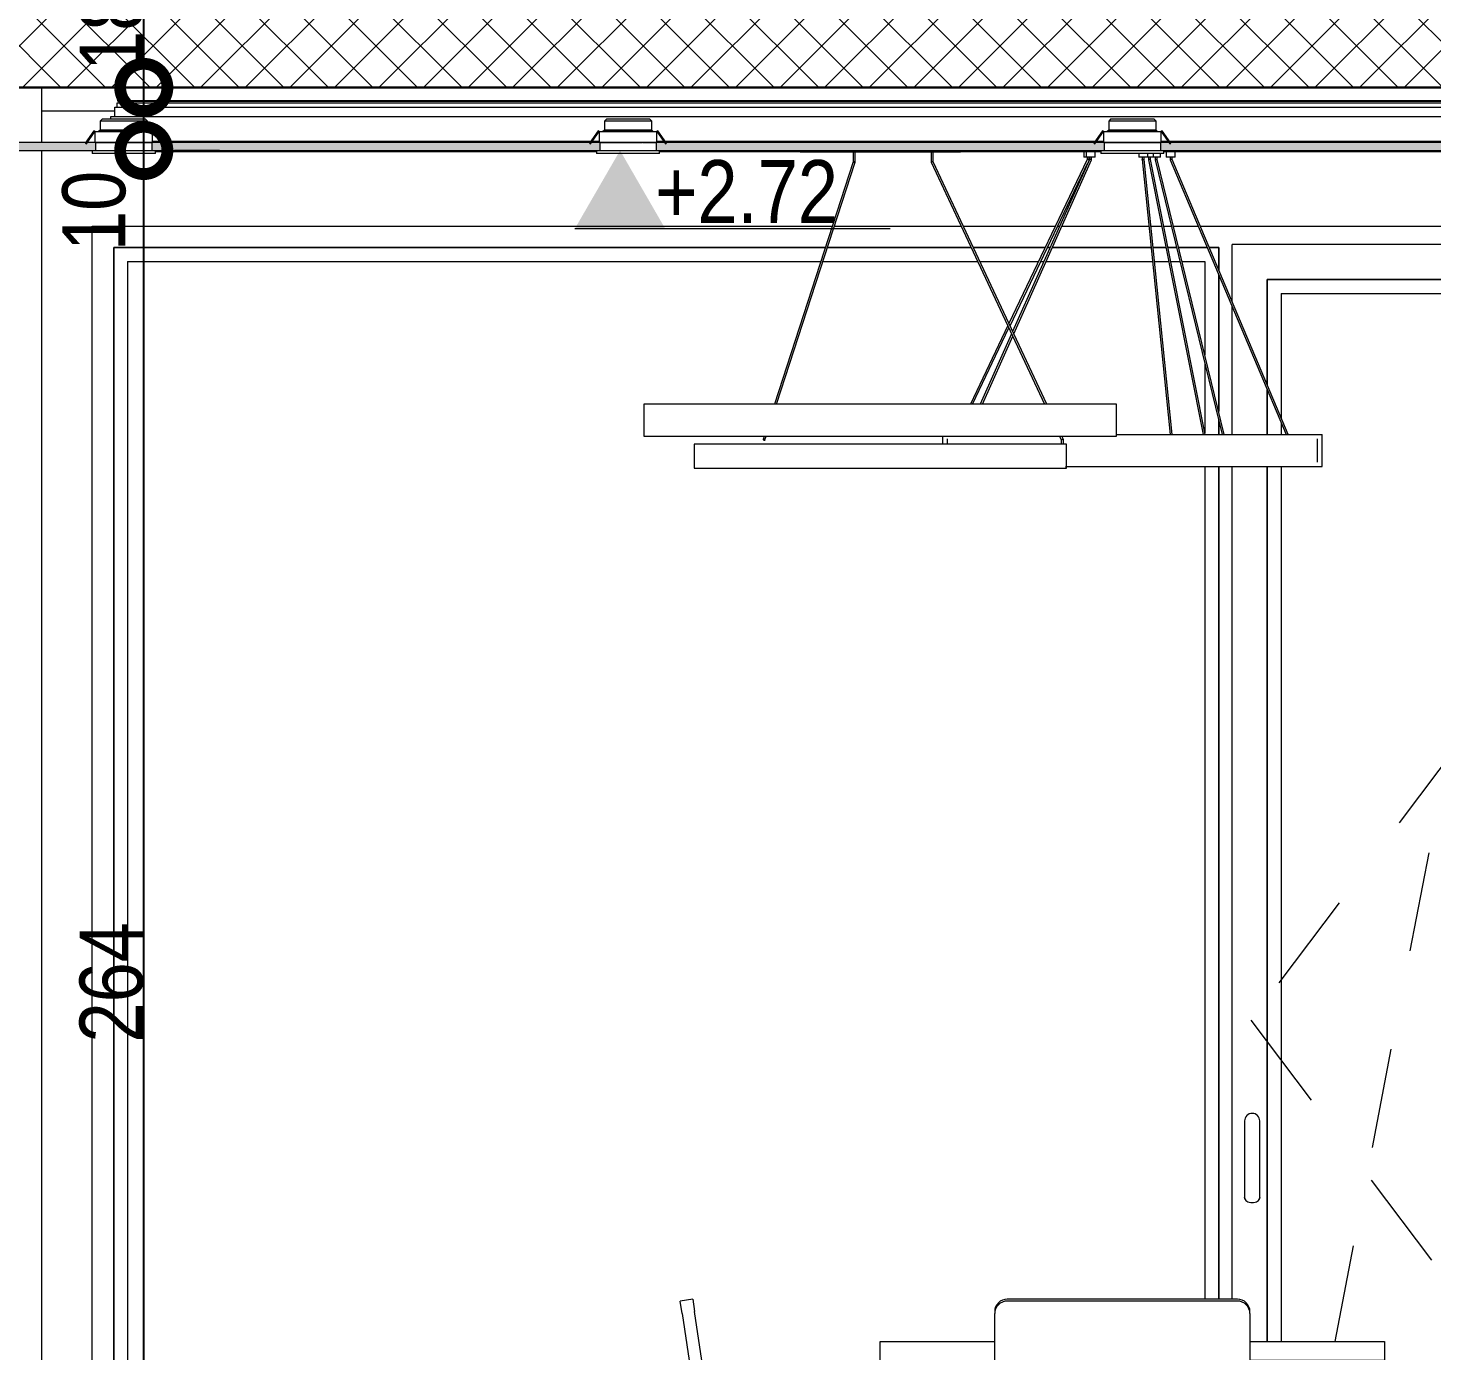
# Model space of a CAD drawing. Header units: centimetres. Extents: x 0 to 25250, y 0 to 2250.
# Drawn here: x 10080.4 to 10303.1, y 1477.5 to 1687.4 of the extents above; entities that cross this region are included whole.
import ezdxf

# ---------------------------------------------------------------- set-up
doc = ezdxf.new("R2010")
doc.units = ezdxf.units.CM
doc.linetypes.add('17-View-1$0$Dash', pattern=[31.75, 15.875, -15.875])
for name, color, linetype, lineweight in [('A-ANNO-DIMS', 7, 'Continuous', 9), ('A-ANNO-NOTE', 7, 'Continuous', 9), ('A-CLNG', 7, 'Continuous', 15), ('A-CLNG-PATT', 7, 'Continuous', 15), ('A-FLOR-FNSH', 7, 'Continuous', 9), ('A-FLOR-PATT', 7, 'Continuous', 9), ('A-GENM', 7, 'Continuous', 9), ('A-GLAZ', 7, 'Continuous', 5), ('A-GLAZ-HDLN', 7, '17-View-1$0$Dash', 5), ('A-WALL', 7, 'Continuous', 9), ('E-LITE-EQPM', 7, 'Continuous', 9), ('G-ANNO-DIMS', 7, 'Continuous', 9), ('I-FURN', 7, 'Continuous', 9)]:
    doc.layers.add(name, color=color, linetype=linetype, lineweight=lineweight)
doc.styles.add('20-View-1$0$Arial Narrow', font='ARIALN.TTF', dxfattribs={"height": 10})
doc.dimstyles.new('20-View-1$0$TEC_DIM', dxfattribs={"dimscale": 30.48, "dimtxt": 10.23431, "dimasz": 0.492126, "dimexe": 0.393701, "dimexo": 0.246063, "dimgap": 0, "dimtad": 1, "dimdec": 0, "dimzin": 0, "dimdsep": 46, "dimtxsty": '20-View-1$0$Arial Narrow', "dimblk1": '20-View-1$0$_DotSmall', "dimblk2": '20-View-1$0$_DotSmall', "dimsah": 1, "dimcen": 0.09, "dimazin": 0, "dimtfac": 1, "dimtdec": 4, "dimtix": 1, "dimtmove": 0, "dimatfit": 3, "dimfxl": 1, "dimtvp": 1, "dimtolj": 1, "dimtzin": 0, "dimarcsym": 2})
doc.dimstyles.new('20-View-1$0$TEC_DIM_2', dxfattribs={"dimscale": 30.48, "dimtxt": 10.23431, "dimasz": 0.492126, "dimexe": 0.393701, "dimexo": 0.246063, "dimgap": 0, "dimtad": 1, "dimdec": 0, "dimzin": 0, "dimdsep": 46, "dimtxsty": '20-View-1$0$Arial Narrow', "dimblk1": '20-View-1$0$_DotSmall', "dimblk2": '20-View-1$0$_DotSmall', "dimsah": 1, "dimcen": 0.09, "dimazin": 0, "dimtfac": 1, "dimtdec": 4, "dimtix": 1, "dimtmove": 2, "dimatfit": 3, "dimfxl": 1, "dimtvp": 1, "dimtolj": 1, "dimtzin": 0, "dimarcsym": 2})

# ---------------------------------------------------------------- blocks, each defined once
blk = doc.blocks.new('DOUBLE - OK_F - 280x252-2419188-1-1')
at = {"layer": 'A-GLAZ'}
for p, q in [((-1260.74, 256.6), (-1260.74, 11.4)), ((-1147.83, 256.6), (-1260.74, 256.6)), ((-1260.74, 256.6), (-1147.83, 256.6)), ((-1260.74, 11.4), (-1260.74, 256.6)), ((-1124.72, 256.6), (-1147.52, 256.6)), ((-1147.52, 256.6), (-1124.72, 256.6)), ((-1112.96, 256.6), (-1124.39, 256.6)), ((-1124.39, 256.6), (-1112.96, 256.6)), ((-1112.18, 256.6), (-1112.64, 256.6)), ((-1112.64, 256.6), (-1112.18, 256.6)), ((-1096.17, 256.6), (-1111.87, 256.6)), ((-1111.87, 256.6), (-1096.17, 256.6)), ((-1093.79, 256.6), (-1095.89, 256.6)), ((-1095.89, 256.6), (-1093.79, 256.6)), ((-1092.09, 256.6), (-1093.49, 256.6)), ((-1093.49, 256.6), (-1092.09, 256.6)), ((-1087.29, 256.6), (-1091.8, 256.6)), ((-1091.8, 256.6), (-1087.29, 256.6)), ((-1085.44, 256.6), (-1086.98, 256.6)), ((-1086.98, 256.6), (-1085.44, 256.6)), ((-1085.44, 253.03), (-1085.44, 256.6)), ((-1085.44, 256.6), (-1085.44, 253.03)), ((-1083.34, 248.06), (-1083.34, 257.1)), ((-987.04, 257.1), (-1083.34, 257.1)), ((-1258.54, 254.4), (-1148.54, 254.4)), ((-1258.54, 254.4), (-1258.54, 13.6)), ((-1148.24, 254.4), (-1123.67, 254.4)), ((-1123.38, 254.4), (-1114.01, 254.4)), ((-1113.69, 254.4), (-1113.16, 254.4)), ((-1112.85, 254.4), (-1095.92, 254.4)), ((-1095.67, 254.4), (-1093.35, 254.4)), ((-1093.05, 254.4), (-1091.55, 254.4)), ((-1091.29, 254.4), (-1087.64, 254.4)), ((-1087.64, 254.4), (-1087.64, 239.59)), ((-1085.44, 230.57), (-1085.44, 252.24)), ((-1085.44, 252.24), (-1085.44, 230.57)), ((-1077.74, 251.5), (-1077.74, 234.79)), ((-992.64, 251.5), (-1077.74, 251.5)), ((-1077.74, 251.5), (-992.64, 251.5)), ((-1077.74, 234.79), (-1077.74, 251.5)), ((-1083.34, 226.93), (-1083.34, 247.27)), ((-1075.54, 249.3), (-994.84, 249.3)), ((-1075.54, 249.3), (-1075.54, 229.59)), ((-1087.64, 238.27), (-1087.64, 227.17)), ((-1077.74, 234), (-1077.74, 226.93)), ((-1077.74, 226.93), (-1077.74, 234)), ((-1085.44, 226.93), (-1085.44, 229.23)), ((-1085.44, 229.23), (-1085.44, 226.93)), ((-1075.54, 228.78), (-1075.54, 226.93)), ((-1087.64, 221.85), (-1087.64, 89.72)), ((-1085.44, 89.72), (-1085.44, 221.85)), ((-1085.44, 221.85), (-1085.44, 89.72)), ((-1083.34, 89.72), (-1083.34, 221.85)), ((-1077.74, 221.85), (-1077.74, 83)), ((-1077.74, 83), (-1077.74, 221.85)), ((-1075.54, 221.85), (-1075.54, 83)), ((-1081.34, 118), (-1081.34, 105.83)), ((-1078.94, 105.83), (-1078.94, 118))]:
    blk.add_line(p, q, dxfattribs=at)
at = {"layer": 'A-GLAZ', "flags": 128}
for points in [[(-1081.34, 105.83), (-1081.32, 105.68), (-1081.25, 105.53), (-1081.14, 105.39), (-1080.99, 105.27), (-1080.81, 105.18), (-1080.6, 105.1), (-1080.38, 105.06), (-1080.14, 105.04), (-1079.91, 105.06), (-1079.68, 105.1), (-1079.48, 105.18), (-1079.3, 105.27), (-1079.15, 105.39), (-1079.04, 105.53), (-1078.97, 105.68), (-1078.94, 105.83)], [(-1081.25, 105.53), (-1081.32, 105.68), (-1081.34, 105.83)], [(-1078.94, 105.83), (-1078.97, 105.68), (-1079.04, 105.53)]]:
    blk.add_lwpolyline(points, dxfattribs=at)
at = {"layer": 'A-GLAZ'}
blk.add_arc((-1080.14, 118), 1.2, 0, 180, dxfattribs=at)
at = {"layer": 'A-GLAZ-HDLN'}
for p, q in [((-990.04, 254.1), (-1080.34, 134)), ((-1034.14, 254.1), (-1067.05, 83)), ((-1080.34, 134), (-1034.99, 73.68))]:
    blk.add_line(p, q, dxfattribs=at)
blk = doc.blocks.new('Stuhl-04 - Typ1-2238233-1-1')
at = {"layer": 'I-FURN', "color": 253, "true_color": 0xaaaaaa}
for p, q in [((-1168.89, 89.72), (-1170.87, 89.42)), ((-1170.57, 87.44), (-1170.87, 89.42)), ((-1168.89, 89.72), (-1168.59, 87.74)), ((-1170.57, 87.44), (-1169.46, 80)), ((-1167.44, 80), (-1168.59, 87.74)), ((-1120.15, 8.06), (-1120.44, 13)), ((-1120.15, 8.06), (-1121.01, 8.01))]:
    blk.add_line(p, q, dxfattribs=at)
blk = doc.blocks.new('Stuhl-04 - Typ1-V1-1-1')
at = {"layer": 'I-FURN', "color": 253, "true_color": 0xaaaaaa}
for p, q in [((-1032.89, 87.74), (-1032.6, 89.72)), ((-1030.62, 89.42), (-1032.6, 89.72)), ((-1030.62, 89.42), (-1030.92, 87.44)), ((-1032.89, 87.74), (-1035.54, 70)), ((-1033.52, 70), (-1030.92, 87.44)), ((-1072.93, 49.18), (-1062.14, 48.55)), ((-1062.14, 50.56), (-1072.82, 51.18)), ((-1050.14, 49.86), (-1059.14, 50.38)), ((-1059.14, 48.38), (-1050.14, 47.86)), ((-1078.49, 22.57), (-1077.16, 45.42)), ((-1080.48, 22.78), (-1081.34, 8.06)), ((-1033.42, 13), (-1032.17, 8)), ((-1030.11, 8), (-1031.36, 13)), ((-1080.48, 8.01), (-1081.34, 8.06))]:
    blk.add_line(p, q, dxfattribs=at)
at = {"layer": 'I-FURN', "color": 253, "true_color": 0xaaaaaa, "flags": 128}
for points in [[(-1072.82, 51.18), (-1073.06, 51.19), (-1073.3, 51.19), (-1073.54, 51.18), (-1073.78, 51.16), (-1074.02, 51.13), (-1074.25, 51.09), (-1074.49, 51.04), (-1074.72, 50.98), (-1074.95, 50.92), (-1075.18, 50.84), (-1075.4, 50.76), (-1075.62, 50.66), (-1075.84, 50.56), (-1076.05, 50.45), (-1076.26, 50.33), (-1076.46, 50.2), (-1076.66, 50.07), (-1076.85, 49.92), (-1077.04, 49.77), (-1077.22, 49.61), (-1077.39, 49.45), (-1077.56, 49.27), (-1077.72, 49.1), (-1077.87, 48.91), (-1078.02, 48.72), (-1078.16, 48.52), (-1078.29, 48.32), (-1078.41, 48.11), (-1078.5, 47.94)], [(-1072.82, 51.18), (-1073.06, 51.19), (-1073.3, 51.19), (-1073.54, 51.18), (-1073.78, 51.16), (-1074.02, 51.13), (-1074.25, 51.09), (-1074.49, 51.04), (-1074.72, 50.98), (-1074.95, 50.92), (-1075.18, 50.84), (-1075.4, 50.76), (-1075.62, 50.66), (-1075.84, 50.56), (-1076.05, 50.45), (-1076.26, 50.33), (-1076.46, 50.2), (-1076.66, 50.07), (-1076.85, 49.92), (-1077.04, 49.77), (-1077.22, 49.61), (-1077.39, 49.45), (-1077.56, 49.27), (-1077.72, 49.1), (-1077.87, 48.91), (-1078.02, 48.72), (-1078.16, 48.52), (-1078.29, 48.32), (-1078.41, 48.11), (-1078.49, 47.95)], [(-1077.16, 45.42), (-1077.15, 45.58), (-1077.13, 45.74), (-1077.1, 45.9), (-1077.07, 46.05), (-1077.03, 46.21), (-1076.99, 46.36), (-1076.94, 46.52), (-1076.88, 46.67), (-1076.82, 46.81), (-1076.75, 46.96), (-1076.68, 47.1), (-1076.6, 47.24), (-1076.52, 47.38), (-1076.43, 47.51), (-1076.33, 47.64), (-1076.23, 47.76), (-1076.13, 47.88), (-1076.02, 48), (-1075.9, 48.11), (-1075.78, 48.22), (-1075.66, 48.32), (-1075.53, 48.42), (-1075.4, 48.51), (-1075.27, 48.59), (-1075.13, 48.68), (-1074.99, 48.75), (-1074.84, 48.82), (-1074.7, 48.88), (-1074.55, 48.94), (-1074.4, 49), (-1074.24, 49.04), (-1074.09, 49.08), (-1073.93, 49.12), (-1073.78, 49.14), (-1073.62, 49.16), (-1073.46, 49.18), (-1073.3, 49.19), (-1073.14, 49.19), (-1072.98, 49.18), (-1072.93, 49.18)]]:
    blk.add_lwpolyline(points, dxfattribs=at)
at = {"layer": 'I-FURN', "color": 253, "true_color": 0xaaaaaa}
for start, end in [(111.6411, 151.6984), (86.6697, 106.6984)]:
    blk.add_arc((-1073.17, 45.19), 6, start, end, dxfattribs=at)
blk = doc.blocks.new('Stuhl-04 - Typ1-V2-1-1')
at = {"layer": 'I-FURN', "color": 253, "true_color": 0xaaaaaa}
for p, q in [((-1082.49, 89.72), (-1118.99, 89.72)), ((-1082.49, 89.42), (-1118.99, 89.42)), ((-1120.99, 87.74), (-1120.99, 87.44)), ((-1120.99, 79.99), (-1120.99, 87.44)), ((-1080.49, 87.44), (-1080.49, 87.74)), ((-1080.49, 87.44), (-1080.49, 53.41)), ((-1080.49, 53.41), (-1080.49, 47.46)), ((-1080.49, 50.18), (-1080.49, 48.44)), ((-1078.49, 48.44), (-1078.49, 50.18)), ((-1086.47, 47.45), (-1080.49, 47.45)), ((-1080.49, 47.47), (-1080.49, 45.42)), ((-1080.49, 45.42), (-1086.47, 45.42)), ((-1080.49, 46.55), (-1080.49, 8)), ((-1080.49, 45.48), (-1080.49, 22.71)), ((-1078.49, 8), (-1078.49, 46.55)), ((-1078.49, 8), (-1078.49, 22.65)), ((-1123, 13), (-1123, 8)), ((-1123, 13), (-1123, 8)), ((-1121, 8), (-1121, 13))]:
    blk.add_line(p, q, dxfattribs=at)
at = {"layer": 'I-FURN', "color": 253, "true_color": 0xaaaaaa, "flags": 128}
for points in [[(-1080.49, 50.19), (-1080.48, 50.23), (-1080.48, 50.27), (-1080.48, 50.31), (-1080.47, 50.35), (-1080.47, 50.39), (-1080.46, 50.43), (-1080.45, 50.47), (-1080.43, 50.5), (-1080.42, 50.54), (-1080.41, 50.58), (-1080.39, 50.62), (-1080.37, 50.65), (-1080.35, 50.69), (-1080.33, 50.72), (-1080.31, 50.75), (-1080.29, 50.79), (-1080.26, 50.82), (-1080.24, 50.85), (-1080.21, 50.88), (-1080.18, 50.91), (-1080.15, 50.93), (-1080.12, 50.96), (-1080.09, 50.98), (-1080.06, 51.01), (-1080.03, 51.03), (-1079.99, 51.05), (-1079.96, 51.07), (-1079.92, 51.09), (-1079.88, 51.11), (-1079.85, 51.12), (-1079.81, 51.14), (-1079.77, 51.15), (-1079.73, 51.16), (-1079.69, 51.17), (-1079.66, 51.17), (-1079.62, 51.18), (-1079.58, 51.19), (-1079.54, 51.19), (-1079.5, 51.19), (-1079.49, 51.19)], [(-1080.49, 49.95), (-1080.49, 50), (-1080.49, 50.05), (-1080.49, 50.1), (-1080.49, 50.13), (-1080.49, 50.16), (-1080.49, 50.18), (-1080.49, 50.19), (-1080.49, 50.19)], [(-1080.49, 50.19), (-1080.49, 50.19), (-1080.49, 50.18)], [(-1079.49, 51.19), (-1079.45, 51.19), (-1079.41, 51.19), (-1079.37, 51.18), (-1079.33, 51.18), (-1079.29, 51.17), (-1079.25, 51.16), (-1079.21, 51.15), (-1079.17, 51.14), (-1079.13, 51.13), (-1079.1, 51.11), (-1079.06, 51.09), (-1079.02, 51.08), (-1078.99, 51.06), (-1078.95, 51.04), (-1078.92, 51.01), (-1078.89, 50.99), (-1078.86, 50.97), (-1078.83, 50.94), (-1078.8, 50.91), (-1078.77, 50.89), (-1078.74, 50.86), (-1078.71, 50.83), (-1078.69, 50.8), (-1078.67, 50.76), (-1078.64, 50.73), (-1078.62, 50.7), (-1078.6, 50.66), (-1078.59, 50.63), (-1078.57, 50.59), (-1078.55, 50.55), (-1078.54, 50.51), (-1078.53, 50.48), (-1078.52, 50.44), (-1078.51, 50.4), (-1078.5, 50.36), (-1078.49, 50.32), (-1078.49, 50.28), (-1078.49, 50.24), (-1078.49, 50.2), (-1078.49, 50.19)], [(-1078.49, 50.18), (-1078.49, 50.19), (-1078.49, 50.19)], [(-1078.49, 50.19), (-1078.49, 50.19), (-1078.49, 50.17), (-1078.49, 50.15), (-1078.49, 50.13), (-1078.49, 50.09), (-1078.49, 50.05), (-1078.49, 49.99), (-1078.49, 49.94)], [(-1080.49, 48.44), (-1080.49, 48.44), (-1080.49, 48.42), (-1080.49, 48.41), (-1080.49, 48.39), (-1080.49, 48.37), (-1080.49, 48.34), (-1080.49, 48.31), (-1080.49, 48.27), (-1080.49, 48.23), (-1080.49, 48.19), (-1080.49, 48.14), (-1080.49, 48.1), (-1080.49, 48.04), (-1080.49, 47.99), (-1080.49, 47.93), (-1080.49, 47.86), (-1080.49, 47.8), (-1080.49, 47.73), (-1080.49, 47.66), (-1080.49, 47.58), (-1080.49, 47.51), (-1080.49, 47.43), (-1080.49, 47.35), (-1080.49, 47.26), (-1080.49, 47.18), (-1080.49, 47.09), (-1080.49, 47), (-1080.49, 46.91), (-1080.49, 46.81), (-1080.49, 46.72), (-1080.49, 46.62), (-1080.49, 46.55)], [(-1080.49, 47.12), (-1080.49, 47.22), (-1080.49, 47.4), (-1080.49, 47.58), (-1080.49, 47.75), (-1080.49, 47.92), (-1080.49, 48.09), (-1080.49, 48.25), (-1080.49, 48.4)], [(-1078.49, 46.55), (-1078.49, 46.65), (-1078.49, 46.75), (-1078.49, 46.84), (-1078.49, 46.93), (-1078.49, 47.02), (-1078.49, 47.11), (-1078.49, 47.2), (-1078.49, 47.29), (-1078.49, 47.37), (-1078.49, 47.45), (-1078.49, 47.53), (-1078.49, 47.61), (-1078.49, 47.68), (-1078.49, 47.75), (-1078.49, 47.82), (-1078.49, 47.88), (-1078.49, 47.94), (-1078.49, 48), (-1078.49, 48.06), (-1078.49, 48.11), (-1078.49, 48.16), (-1078.49, 48.2), (-1078.49, 48.25), (-1078.49, 48.28), (-1078.49, 48.32), (-1078.49, 48.35), (-1078.49, 48.37), (-1078.49, 48.4), (-1078.49, 48.41), (-1078.49, 48.43), (-1078.49, 48.44), (-1078.49, 48.44)], [(-1078.49, 48.44), (-1078.49, 48.38), (-1078.49, 48.22), (-1078.49, 48.06), (-1078.49, 47.91)], [(-1080.49, 45.48), (-1080.49, 45.68), (-1080.49, 45.88), (-1080.49, 46.08), (-1080.49, 46.27), (-1080.49, 46.47), (-1080.49, 46.55)]]:
    blk.add_lwpolyline(points, dxfattribs=at)
at = {"layer": 'I-FURN', "color": 253, "true_color": 0xaaaaaa}
for centre, major_axis, start_param, end_param in [((-1118.99, 87.74), (2, 0), 1.570796, 3.141593), ((-1118.99, 87.44), (2, 0), 1.570796, 3.141593), ((-1082.49, 87.74), (-2, 0), 3.141593, 4.712389), ((-1082.49, 87.44), (2, 0), 0, 1.570796)]:
    blk.add_ellipse(centre, major_axis=major_axis, ratio=0.989016, start_param=start_param, end_param=end_param, dxfattribs=at)
blk = doc.blocks.new('Tisch-19 - 1800 x 800 x 751-2238235-1-1')
at = {"layer": 'I-FURN', "color": 253, "true_color": 0xaaaaaa}
for p, q in [((-1139.14, 83), (-1120.99, 83)), ((-1139.14, 80), (-1139.14, 83)), ((-1080.49, 83), (-1059.14, 83)), ((-1059.14, 83), (-1059.14, 80)), ((-1059.14, 80), (-1080.49, 80)), ((-1080.49, 80), (-1062.14, 80)), ((-1062.14, 77), (-1062.14, 80)), ((-1062.14, 80), (-1059.14, 80)), ((-1062.14, 8), (-1062.14, 80)), ((-1059.14, 8), (-1059.14, 80)), ((-1062.14, 77), (-1080.49, 77))]:
    blk.add_line(p, q, dxfattribs=at)
blk = doc.blocks.new('Spot Elevations - ELEVATION_PROJECT-V44-1-1')
at = {"layer": 'A-ANNO-NOTE'}
blk.add_hatch(color=256, dxfattribs=at).paths.add_polyline_path([(-1642.01, 259.44), (-1627.7, 259.44), (-1634.85, 271.83)])
blk.add_line((-1642.01, 259.44), (-1592.01, 259.44), dxfattribs=at)
blk = doc.blocks.new('20-View-1$0$_DotSmall')
at = {"color": 0, "linetype": 'ByBlock', "const_width": 0.5}
blk.add_lwpolyline([(-0.0625, 0, 1), (0.0625, 0, 1)], format="xyb", close=True, dxfattribs=at)
blk = doc.blocks.new('*D3011')
at = {"layer": 'A-ANNO-DIMS', "color": 0, "lineweight": -2, "transparency": 16777216}
for p, q in [((10098.78, 1403.96), (10098.78, 1667.96)), ((10103.63, 1667.96), (10110.78, 1667.96)), ((10103.63, 1403.96), (10110.78, 1403.96))]:
    blk.add_line(p, q, dxfattribs=at)
at = {"layer": 'A-ANNO-DIMS', "color": 0, "lineweight": -2, "transparency": 16777216, "xscale": 15, "yscale": 15, "zscale": 15}
for p, rotation in [((10098.78, 1667.96), 90), ((10098.78, 1403.96), 270)]:
    blk.add_blockref('20-View-1$0$_DotSmall', p, dxfattribs=dict(at, rotation=rotation))
at = {"layer": 'A-ANNO-DIMS', "color": 0, "transparency": 16777216, "insert": (10093.67, 1535.96), "char_height": 10, "width": 22.8079, "attachment_point": 5, "rotation": 90, "style": '20-View-1$0$Arial Narrow'}
blk.add_mtext('\\A1;264', dxfattribs=at)
blk = doc.blocks.new('*D3012')
at = {"layer": 'A-ANNO-DIMS', "color": 0, "lineweight": -2, "transparency": 16777216}
for p, q in [((10098.78, 1667.96), (10098.78, 1677.96)), ((10103.63, 1677.96), (10110.78, 1677.96)), ((10103.63, 1667.96), (10110.78, 1667.96))]:
    blk.add_line(p, q, dxfattribs=at)
at = {"layer": 'A-ANNO-DIMS', "color": 0, "lineweight": -2, "transparency": 16777216, "xscale": 15, "yscale": 15, "zscale": 15}
for p, rotation in [((10098.78, 1677.96), 90), ((10098.78, 1667.96), 270)]:
    blk.add_blockref('20-View-1$0$_DotSmall', p, dxfattribs=dict(at, rotation=rotation))
at = {"layer": 'A-ANNO-DIMS', "color": 0, "transparency": 16777216, "insert": (10085.85, 1652), "char_height": 10, "width": 15.2053, "attachment_point": 1, "rotation": 90, "line_spacing_factor": 0.974696, "style": '20-View-1$0$Arial Narrow'}
blk.add_mtext('\\A1;10', dxfattribs=at)
blk = doc.blocks.new('*D3013')
at = {"layer": 'A-ANNO-DIMS', "color": 0, "lineweight": -2, "transparency": 16777216}
for p, q in [((10098.78, 1677.96), (10098.78, 1695.96)), ((10103.63, 1695.96), (10110.78, 1695.96)), ((10103.63, 1677.96), (10110.78, 1677.96))]:
    blk.add_line(p, q, dxfattribs=at)
at = {"layer": 'A-ANNO-DIMS', "color": 0, "lineweight": -2, "transparency": 16777216, "xscale": 15, "yscale": 15, "zscale": 15}
for p, rotation in [((10098.78, 1695.96), 90), ((10098.78, 1677.96), 270)]:
    blk.add_blockref('20-View-1$0$_DotSmall', p, dxfattribs=dict(at, rotation=rotation))
at = {"layer": 'A-ANNO-DIMS', "color": 0, "transparency": 16777216, "insert": (10093.67, 1686.96), "char_height": 10, "width": 15.2053, "attachment_point": 5, "rotation": 90, "style": '20-View-1$0$Arial Narrow'}
blk.add_mtext('\\A1;18', dxfattribs=at)
blk = doc.blocks.new('ClearAccent-RS060B-3D - 1xLED5-36-_830-1748872-1-1')
at = {"layer": 'E-LITE-EQPM', "lineweight": 5}
blk.add_line((-1263.72, 273.32), (-1263.64, 273.25), dxfattribs=at)
blk = doc.blocks.new('ClearAccent-RS060B-3D - 1xLED5-36-_830-V7-1-1')
at = {"layer": 'E-LITE-EQPM', "lineweight": 5}
for p, q in [((-862.54, 277), (-862.89, 276.64)), ((-862.89, 276.64), (-862.89, 275.24)), ((-855.39, 276.64), (-862.89, 276.64)), ((-862.54, 277), (-855.75, 277)), ((-855.39, 276.64), (-855.75, 277)), ((-855.39, 275.24), (-855.39, 276.64)), ((-863.88, 275.11), (-865.26, 273.15)), ((-865.09, 273.03), (-863.72, 275)), ((-863.72, 275), (-863.88, 275.11)), ((-863.72, 275), (-863.72, 273.32)), ((-863.72, 275), (-854.57, 275)), ((-862.89, 275.24), (-863.14, 275)), ((-862.89, 275.24), (-855.39, 275.24)), ((-855.39, 275.24), (-862.89, 275.24)), ((-862.44, 275.24), (-862.44, 275)), ((-855.85, 275), (-855.85, 275.24)), ((-855.15, 275), (-855.39, 275.24)), ((-854.41, 275.11), (-854.57, 275)), ((-854.57, 275), (-853.2, 273.03)), ((-854.57, 273.32), (-854.57, 275)), ((-853.03, 273.15), (-854.41, 275.11)), ((-865.26, 273.15), (-865.09, 273.03)), ((-864.14, 272), (-864.14, 271.5)), ((-864.14, 272), (-854.14, 272)), ((-863.72, 273.32), (-863.64, 273.25)), ((-863.72, 273.32), (-854.57, 273.32)), ((-863.64, 273.25), (-863.64, 272)), ((-863.64, 273.25), (-854.64, 273.25)), ((-854.64, 273.25), (-854.57, 273.32)), ((-854.64, 272), (-854.64, 273.25)), ((-854.14, 271.5), (-854.14, 272)), ((-853.2, 273.03), (-853.03, 273.15)), ((-854.14, 271.5), (-864.14, 271.5))]:
    blk.add_line(p, q, dxfattribs=at)
blk = doc.blocks.new('ClearAccent-RS060B-3D - 1xLED5-36-_830-V8-1-1')
at = {"layer": 'E-LITE-EQPM', "lineweight": 5}
for p, q in [((-1182.54, 277), (-1182.89, 276.64)), ((-1182.89, 276.64), (-1182.89, 275.24)), ((-1175.39, 276.64), (-1182.89, 276.64)), ((-1182.54, 277), (-1175.75, 277)), ((-1175.39, 276.64), (-1175.75, 277)), ((-1175.39, 275.24), (-1175.39, 276.64)), ((-1183.88, 275.11), (-1185.26, 273.15)), ((-1185.09, 273.03), (-1183.72, 275)), ((-1183.72, 275), (-1183.88, 275.11)), ((-1183.72, 275), (-1183.72, 273.32)), ((-1183.72, 275), (-1174.57, 275)), ((-1182.89, 275.24), (-1183.14, 275)), ((-1182.89, 275.24), (-1175.39, 275.24)), ((-1175.39, 275.24), (-1182.89, 275.24)), ((-1182.44, 275.24), (-1182.44, 275)), ((-1175.85, 275), (-1175.85, 275.24)), ((-1175.15, 275), (-1175.39, 275.24)), ((-1174.41, 275.11), (-1174.57, 275)), ((-1174.57, 275), (-1173.2, 273.03)), ((-1174.57, 273.32), (-1174.57, 275)), ((-1173.03, 273.15), (-1174.41, 275.11)), ((-1185.26, 273.15), (-1185.09, 273.03)), ((-1184.14, 272), (-1184.14, 271.5)), ((-1184.14, 272), (-1174.14, 272)), ((-1183.72, 273.32), (-1183.64, 273.25)), ((-1183.72, 273.32), (-1174.57, 273.32)), ((-1183.64, 273.25), (-1183.64, 272)), ((-1183.64, 273.25), (-1176.89, 273.25)), ((-1176.83, 273.25), (-1174.64, 273.25)), ((-1174.64, 273.25), (-1174.57, 273.32)), ((-1174.64, 272), (-1174.64, 273.25)), ((-1174.14, 271.5), (-1174.14, 272)), ((-1173.2, 273.03), (-1173.03, 273.15)), ((-1174.14, 271.5), (-1184.14, 271.5))]:
    blk.add_line(p, q, dxfattribs=at)
blk = doc.blocks.new('ВИСЯЩА ЛАМПА ДВОЕН КРЪГ - ВИСЯЩА ЛАМПА ДВОЕН КРЪГ-1620252-1-1')
at = {"layer": 'E-LITE-EQPM', "lineweight": 5}
for p, q in [((-1143.43, 271.73), (-1143.43, 270.2)), ((-1143.11, 270.15), (-1143.11, 271.73)), ((-1131.07, 271.73), (-1131.07, 270.14)), ((-1130.76, 270.21), (-1130.76, 271.73)), ((-1110.42, 226.07), (-1110.42, 225.4)), ((-1110.1, 225.4), (-1110.1, 226.15))]:
    blk.add_line(p, q, dxfattribs=at)
for start_param, end_param in [(0, 0.079309), (3.141593, 3.220902)]:
    blk.add_ellipse((-1157.58, 226.11), major_axis=(-0.151, 0.049), ratio=0.471676, start_param=start_param, end_param=end_param, dxfattribs=at)
for points in [[(-1143.43, 270.2), (-1143.43, 270.2), (-1143.42, 270.19), (-1143.41, 270.18), (-1143.38, 270.16), (-1143.35, 270.15), (-1143.31, 270.14), (-1143.27, 270.14), (-1143.23, 270.13), (-1143.2, 270.13), (-1143.19, 270.13)], [(-1143.11, 270.15), (-1143.11, 270.15), (-1143.11, 270.14), (-1143.13, 270.14), (-1143.16, 270.13), (-1143.18, 270.13), (-1143.19, 270.13)]]:
    blk.add_open_spline(points, degree=3, dxfattribs=at)
blk = doc.blocks.new('ВИСЯЩА ЛАМПА ДВОЕН КРЪГ - ВИСЯЩА ЛАМПА ДВОЕН КРЪГ-V16-1-1')
at = {"layer": 'E-LITE-EQPM', "lineweight": 5}
for p, q in [((-1151.86, 271.83), (-1151.86, 271.73)), ((-1126.43, 271.73), (-1151.86, 271.73)), ((-1143.43, 271.73), (-1143.43, 270.2)), ((-1143.11, 270.15), (-1143.11, 271.73)), ((-1143.11, 270.15), (-1143.11, 271.73)), ((-1131.07, 271.73), (-1131.07, 270.14)), ((-1130.76, 270.21), (-1130.76, 271.73)), ((-1126.43, 271.73), (-1126.43, 271.83)), ((-1143.43, 270.2), (-1155.92, 231.73)), ((-1155.59, 231.73), (-1143.11, 270.15)), ((-1131.07, 270.14), (-1113.07, 231.73)), ((-1112.72, 231.73), (-1130.76, 270.21)), ((-1176.64, 231.73), (-1176.64, 226.67)), ((-1101.64, 231.73), (-1176.64, 231.73)), ((-1101.64, 226.67), (-1101.64, 231.73)), ((-1176.64, 226.67), (-1101.64, 226.67)), ((-1168.69, 225.4), (-1168.69, 221.57)), ((-1109.6, 225.4), (-1168.69, 225.4)), ((-1157.56, 226.67), (-1157.73, 226.16)), ((-1157.43, 226.06), (-1157.23, 226.67)), ((-1110.7, 226.67), (-1110.42, 226.07)), ((-1110.42, 226.07), (-1110.42, 225.4)), ((-1110.1, 226.15), (-1110.34, 226.66)), ((-1110.1, 225.4), (-1110.1, 226.15)), ((-1109.6, 221.57), (-1109.6, 225.4)), ((-1168.69, 221.57), (-1109.6, 221.57)), ((-1168.64, 221.92), (-1168.64, 221.57)), ((-1109.64, 221.57), (-1109.64, 221.92))]:
    blk.add_line(p, q, dxfattribs=at)
for start_param, end_param in [(5.315297, 8.456889), (0.079309, 1.126506), (2.173704, 5.315297), (2.435503, 3.220902)]:
    blk.add_ellipse((-1157.58, 226.11), major_axis=(-0.151, 0.049), ratio=0.471676, start_param=start_param, end_param=end_param, dxfattribs=at)
for points, knots in [([(-1143.35, 270.22), (-1143.37, 270.22), (-1143.4, 270.22), (-1143.42, 270.21), (-1143.43, 270.2), (-1143.43, 270.2)], [0, 0, 0, 0, 0.1666667, 0.25, 0.3333333, 0.3333333, 0.3333333, 0.3333333]), ([(-1130.91, 270.18), (-1130.93, 270.17), (-1130.96, 270.17), (-1130.99, 270.16), (-1131.03, 270.15), (-1131.06, 270.14), (-1131.07, 270.14), (-1131.07, 270.14)], [0, 0, 0, 0, 0.0833333, 0.1666667, 0.25, 0.3333333, 0.5, 0.5, 0.5, 0.5]), ([(-1130.76, 270.21), (-1130.76, 270.21), (-1130.77, 270.21), (-1130.82, 270.2), (-1130.87, 270.19), (-1130.9, 270.18), (-1130.91, 270.18)], [0.5, 0.5, 0.5, 0.5, 0.6666667, 0.8333333, 0.9166667, 1, 1, 1, 1]), ([(-1110.26, 226.11), (-1110.28, 226.11), (-1110.31, 226.1), (-1110.34, 226.09), (-1110.38, 226.08), (-1110.41, 226.08), (-1110.42, 226.07), (-1110.42, 226.07)], [0, 0, 0, 0, 0.0833333, 0.1666667, 0.25, 0.3333333, 0.5, 0.5, 0.5, 0.5]), ([(-1110.1, 226.15), (-1110.1, 226.15), (-1110.12, 226.14), (-1110.17, 226.13), (-1110.22, 226.12), (-1110.25, 226.11), (-1110.26, 226.11)], [0.5, 0.5, 0.5, 0.5, 0.6666667, 0.8333333, 0.9166667, 1, 1, 1, 1])]:
    blk.add_open_spline(points, degree=3, knots=knots, dxfattribs=at)
for points in [[(-1143.11, 270.15), (-1143.11, 270.16), (-1143.11, 270.16), (-1143.13, 270.18), (-1143.16, 270.19), (-1143.19, 270.2), (-1143.23, 270.21), (-1143.27, 270.22), (-1143.31, 270.22), (-1143.34, 270.22), (-1143.35, 270.22)], [(-1143.11, 270.15), (-1143.11, 270.15), (-1143.11, 270.15), (-1143.12, 270.14)]]:
    blk.add_open_spline(points, degree=3, dxfattribs=at)
blk = doc.blocks.new('ВИСЯЩ КРЪГ ЕДИНИЧЕН - ВИСЯЩ КРЪГ ЕДИНИЧЕН-1618492-1-1')
at = {"layer": 'E-LITE-EQPM', "lineweight": 5}
for p, q in [((-1106.46, 271.83), (-1106.46, 270.91)), ((-1105.03, 270.91), (-1105.03, 271.83)), ((-1093.8, 271.83), (-1093.8, 270.91)), ((-1092.37, 270.91), (-1092.37, 271.83)), ((-1105.97, 270.58), (-1118.14, 243.27)), ((-1117.96, 242.89), (-1105.65, 270.52)), ((-1105.03, 270.91), (-1106.46, 270.91)), ((-1105.97, 270.91), (-1105.97, 270.58)), ((-1105.65, 270.52), (-1105.65, 270.91)), ((-1098.12, 271.5), (-1098.12, 270.91)), ((-1096.69, 270.91), (-1098.12, 270.91)), ((-1097.59, 270.91), (-1097.59, 270.54)), ((-1097.59, 270.54), (-1093.17, 226.93)), ((-1097.28, 270.56), (-1097.28, 270.91)), ((-1092.85, 226.93), (-1097.28, 270.56)), ((-1096.69, 270.91), (-1096.69, 271.5)), ((-1092.37, 270.91), (-1093.8, 270.91)), ((-1093.17, 270.91), (-1093.17, 270.52)), ((-1093.17, 270.52), (-1074.76, 226.93)), ((-1092.85, 270.58), (-1092.85, 270.91)), ((-1074.42, 226.93), (-1092.85, 270.58)), ((-1118.3, 242.91), (-1123.28, 231.73)), ((-1122.93, 231.73), (-1118.12, 242.53)), ((-1129.25, 226.67), (-1129.25, 225.4)), ((-1128.52, 226.26), (-1128.52, 225.4)), ((-1101.66, 226.93), (-1069.04, 226.93)), ((-1069.77, 222.52), (-1069.77, 226.26)), ((-1069.04, 221.85), (-1069.04, 226.93)), ((-1109.63, 221.85), (-1069.04, 221.85))]:
    blk.add_line(p, q, dxfattribs=at)
for points in [[(-1105.96, 270.59), (-1105.97, 270.59), (-1105.97, 270.58), (-1105.97, 270.58)], [(-1105.65, 270.51), (-1105.65, 270.52), (-1105.65, 270.52), (-1105.66, 270.52), (-1105.68, 270.53), (-1105.71, 270.54), (-1105.75, 270.55), (-1105.79, 270.56), (-1105.83, 270.57), (-1105.87, 270.58), (-1105.91, 270.58), (-1105.94, 270.59), (-1105.95, 270.59), (-1105.96, 270.59)], [(-1097.59, 270.54), (-1097.59, 270.54), (-1097.59, 270.55), (-1097.59, 270.55)], [(-1097.28, 270.56), (-1097.28, 270.56), (-1097.28, 270.55), (-1097.29, 270.54), (-1097.32, 270.53), (-1097.35, 270.52), (-1097.39, 270.52), (-1097.43, 270.51), (-1097.45, 270.51), (-1097.47, 270.51)], [(-1093.17, 270.52), (-1093.17, 270.52), (-1093.17, 270.51), (-1093.16, 270.51), (-1093.15, 270.51)], [(-1092.85, 270.58), (-1092.85, 270.58), (-1092.86, 270.59), (-1092.87, 270.59), (-1092.88, 270.59)], [(-1092.86, 270.59), (-1092.86, 270.59), (-1092.87, 270.59), (-1092.88, 270.59)]]:
    blk.add_open_spline(points, degree=3, dxfattribs=at)
for points, knots in [([(-1097.47, 270.51), (-1097.5, 270.51), (-1097.53, 270.52), (-1097.57, 270.52), (-1097.59, 270.53), (-1097.59, 270.54), (-1097.59, 270.54)], [0, 0, 0, 0, 0.1666667, 0.25, 0.3333333, 0.4166667, 0.4166667, 0.4166667, 0.4166667]), ([(-1092.88, 270.59), (-1092.89, 270.59), (-1092.92, 270.58), (-1092.97, 270.58), (-1093.01, 270.57), (-1093.05, 270.56), (-1093.09, 270.55), (-1093.13, 270.54), (-1093.15, 270.53), (-1093.16, 270.53), (-1093.17, 270.52)], [0, 0, 0, 0, 0.1666667, 0.25, 0.3333333, 0.4166667, 0.5, 0.5833333, 0.6666667, 0.75, 0.75, 0.75, 0.75])]:
    blk.add_open_spline(points, degree=3, knots=knots, dxfattribs=at)
blk = doc.blocks.new('ВИСЯЩ КРЪГ ЕДИНИЧЕН - ВИСЯЩ КРЪГ ЕДИНИЧЕН-V17-1-1')
at = {"layer": 'E-LITE-EQPM', "lineweight": 5}
for p, q in [((-1106.85, 271.83), (-1106.85, 270.91)), ((-1106.3, 270.59), (-1118.74, 244.52)), ((-1118.56, 244.15), (-1106.2, 270.06)), ((-1106.49, 270.91), (-1106.85, 270.91)), ((-1106.3, 270.91), (-1106.3, 270.59)), ((-1105.99, 270.55), (-1105.99, 270.91)), ((-1096.51, 270.91), (-1096.69, 270.91)), ((-1096.57, 270.91), (-1096.57, 270.53)), ((-1096.57, 270.53), (-1087.92, 226.93)), ((-1095.8, 270.91), (-1096.51, 270.91)), ((-1096.25, 270.56), (-1096.25, 270.91)), ((-1087.6, 226.93), (-1096.25, 270.57)), ((-1095.8, 270.91), (-1095.8, 271.5)), ((-1095.4, 270.91), (-1095.76, 270.91)), ((-1095.51, 270.91), (-1095.51, 270.53)), ((-1095.51, 270.53), (-1084.88, 226.93)), ((-1094.69, 270.91), (-1095.4, 270.91)), ((-1095.2, 270.57), (-1095.2, 270.91)), ((-1084.56, 226.93), (-1095.2, 270.57)), ((-1094.69, 270.91), (-1094.69, 271.5)), ((-1118.89, 244.2), (-1124.84, 231.73)), ((-1124.49, 231.73), (-1118.72, 243.83))]:
    blk.add_line(p, q, dxfattribs=at)
for points in [[(-1106.3, 270.59), (-1106.3, 270.59), (-1106.3, 270.59), (-1106.3, 270.59)], [(-1106, 270.51), (-1106.01, 270.52), (-1106.03, 270.52), (-1106.06, 270.52), (-1106.09, 270.53), (-1106.14, 270.54), (-1106.18, 270.55), (-1106.22, 270.56), (-1106.25, 270.57), (-1106.28, 270.58), (-1106.29, 270.58), (-1106.3, 270.58)], [(-1095.51, 270.53), (-1095.51, 270.53), (-1095.51, 270.54), (-1095.49, 270.55), (-1095.47, 270.56), (-1095.44, 270.57), (-1095.4, 270.58), (-1095.36, 270.58), (-1095.31, 270.59), (-1095.29, 270.59), (-1095.28, 270.59)], [(-1095.2, 270.57), (-1095.2, 270.57), (-1095.2, 270.56), (-1095.22, 270.55), (-1095.24, 270.54), (-1095.28, 270.53), (-1095.31, 270.52), (-1095.36, 270.52), (-1095.4, 270.51), (-1095.42, 270.51), (-1095.44, 270.51)], [(-1095.2, 270.56), (-1095.21, 270.56), (-1095.22, 270.55), (-1095.24, 270.54), (-1095.28, 270.53), (-1095.31, 270.52), (-1095.36, 270.52), (-1095.4, 270.51), (-1095.42, 270.51), (-1095.44, 270.51)]]:
    blk.add_open_spline(points, degree=3, dxfattribs=at)
for points, knots in [([(-1096.35, 270.59), (-1096.37, 270.59), (-1096.41, 270.58), (-1096.47, 270.58), (-1096.5, 270.57), (-1096.53, 270.56), (-1096.56, 270.55), (-1096.57, 270.54), (-1096.57, 270.53), (-1096.57, 270.53)], [0, 0, 0, 0, 0.1666667, 0.25, 0.3333333, 0.4166667, 0.5, 0.5833333, 0.6666667, 0.6666667, 0.6666667, 0.6666667]), ([(-1096.25, 270.56), (-1096.25, 270.57), (-1096.25, 270.57), (-1096.26, 270.58), (-1096.28, 270.58), (-1096.31, 270.59), (-1096.33, 270.59), (-1096.35, 270.59)], [0.6333333, 0.6333333, 0.6333333, 0.6333333, 0.6666667, 0.75, 0.8333333, 0.9166667, 1, 1, 1, 1]), ([(-1095.44, 270.51), (-1095.46, 270.51), (-1095.49, 270.52), (-1095.51, 270.52), (-1095.51, 270.52)], [0, 0, 0, 0, 0.1666667, 0.25, 0.25, 0.25, 0.25])]:
    blk.add_open_spline(points, degree=3, knots=knots, dxfattribs=at)

msp = doc.modelspace()

# ---------------------------------------------------------------- hatches: boundary and pattern name
at = {"layer": 'A-CLNG-PATT', "true_color": 0xffff80}
h = msp.add_hatch(color=51, dxfattribs=at)
h.paths.add_polyline_path([(10291.36, 1667.96), (10331.12, 1667.96), (10331.12, 1669.21), (10329.82, 1669.21), (10329.67, 1669), (10329.51, 1669.11), (10329.51, 1669.21), (10261.66, 1669.21), (10261.73, 1669.11), (10261.57, 1669), (10261.42, 1669.21), (10260.12, 1669.21), (10260.12, 1667.96), (10275.71, 1667.96)])
h.paths.add_polyline_path([(10645.62, 1667.96), (10645.62, 1669.21), (10501.66, 1669.21), (10501.73, 1669.11), (10501.57, 1669), (10501.42, 1669.21), (10500.12, 1669.21), (10500.12, 1667.96), (10619.95, 1667.96)])
h.paths.add_polyline_path([(10017.53, 1667.96), (10091.12, 1667.96), (10091.12, 1669.21), (10089.82, 1669.21), (10089.67, 1669), (10089.51, 1669.11), (10089.51, 1669.21), (10015.62, 1669.21), (10015.62, 1667.96)])
h.paths.add_polyline_path([(10100.12, 1667.96), (10171.12, 1667.96), (10171.12, 1669.21), (10169.82, 1669.21), (10169.67, 1669), (10169.51, 1669.11), (10169.51, 1669.21), (10101.66, 1669.21), (10101.73, 1669.11), (10101.57, 1669), (10101.42, 1669.21), (10100.12, 1669.21), (10100.12, 1667.98)])
h.paths.add_polyline_path([(10491.11, 1667.96), (10491.12, 1667.96), (10491.11, 1669.21), (10489.82, 1669.21), (10489.67, 1669), (10489.51, 1669.11), (10489.51, 1669.21), (10421.66, 1669.21), (10421.73, 1669.11), (10421.57, 1669), (10421.42, 1669.21), (10420.12, 1669.21), (10420.12, 1667.96), (10490.96, 1667.96)])
h.paths.add_polyline_path([(10180.12, 1667.96), (10251.12, 1667.96), (10251.12, 1669.21), (10249.82, 1669.21), (10249.67, 1669), (10249.51, 1669.11), (10249.51, 1669.21), (10181.66, 1669.21), (10181.73, 1669.11), (10181.57, 1669), (10181.42, 1669.21), (10180.12, 1669.21), (10180.12, 1667.98)])
h.paths.add_polyline_path([(10411.11, 1667.96), (10411.12, 1667.96), (10411.11, 1669.21), (10409.82, 1669.21), (10409.67, 1669), (10409.51, 1669.11), (10409.51, 1669.21), (10341.66, 1669.21), (10341.73, 1669.11), (10341.57, 1669), (10341.42, 1669.21), (10340.12, 1669.21), (10340.12, 1667.96), (10410.96, 1667.96)])
at = {"layer": 'A-FLOR-PATT'}
h = msp.add_hatch(dxfattribs=at)
h.set_pattern_fill('FP1_11', color=256, style=0, pattern_type=2)
h.set_pattern_definition([(45, (10368.9557, 1691.626), (-3.535534, 3.535534), []), (135, (10368.9557, 1691.626), (-3.535534, -3.535534), [])])
h.paths.add_polyline_path([(10267.89, 1677.96), (11130.62, 1677.96), (11130.62, 1695.96), (9570.62, 1695.96), (9570.62, 1677.96), (10263.98, 1677.96)])

# ---------------------------------------------------------------- linework, layer by layer
at = {"layer": 'A-CLNG', "lineweight": 5}
for p, q in [((10089.58, 1669.21), (10015.62, 1669.21)), ((10091.12, 1669.21), (10089.82, 1669.21)), ((10101.42, 1669.21), (10100.12, 1669.21)), ((10169.58, 1669.21), (10101.66, 1669.21)), ((10171.12, 1669.21), (10169.82, 1669.21)), ((10181.42, 1669.21), (10180.12, 1669.21)), ((10249.58, 1669.21), (10181.66, 1669.21)), ((10251.12, 1669.21), (10249.82, 1669.21)), ((10261.42, 1669.21), (10260.12, 1669.21)), ((10329.58, 1669.21), (10261.66, 1669.21)), ((10015.62, 1667.96), (10090.62, 1667.96)), ((10100.62, 1667.96), (10170.62, 1667.96)), ((10180.62, 1667.96), (10250.62, 1667.96)), ((10260.62, 1667.96), (10330.62, 1667.96))]:
    msp.add_line(p, q, dxfattribs=at)
at = {"layer": 'A-FLOR-FNSH', "lineweight": 30}
msp.add_line((10015.62, 1677.96), (10645.62, 1677.96), dxfattribs=at)
at = {"layer": 'A-GENM', "lineweight": 5}
for p, q in [((10094.17, 1674.85), (10337.07, 1674.85)), ((10094.17, 1673.35), (10094.17, 1674.85)), ((10094.57, 1675.52), (10336.67, 1675.52)), ((10094.57, 1674.85), (10094.57, 1675.52)), ((10094.66, 1675.89), (10336.58, 1675.89)), ((10094.66, 1675.76), (10094.66, 1675.89)), ((10094.66, 1675.76), (10336.58, 1675.76)), ((10095.04, 1675.52), (10095.04, 1675.76)), ((10093.56, 1673.35), (10337.67, 1673.35)), ((10093.56, 1672.96), (10093.56, 1673.35)), ((10091.12, 1669.21), (10091.12, 1669.29)), ((10100.19, 1669.41), (10101.28, 1669.41)), ((10101.52, 1669.41), (10169.71, 1669.41)), ((10169.96, 1669.41), (10171.05, 1669.41)), ((10180.19, 1669.41), (10181.28, 1669.41)), ((10181.52, 1669.41), (10249.71, 1669.41)), ((10249.96, 1669.41), (10251.05, 1669.41)), ((10260.19, 1669.41), (10261.28, 1669.41)), ((10261.52, 1669.41), (10329.71, 1669.41)), ((10100.62, 1667.8), (10170.62, 1667.8)), ((10180.62, 1667.8), (10250.62, 1667.8)), ((10260.62, 1667.8), (10330.62, 1667.8))]:
    msp.add_line(p, q, dxfattribs=at)
at = {"layer": 'A-WALL'}
for p, q in [((10082.62, 1669.21), (10082.62, 1677.96)), ((10082.62, 1403.96), (10082.62, 1667.96)), ((10090.62, 1403.96), (10090.62, 1655.96)), ((10090.62, 1655.96), (10208.04, 1655.96)), ((10208.34, 1655.96), (10228.45, 1655.96)), ((10228.78, 1655.96), (10243.42, 1655.96)), ((10243.74, 1655.96), (10244.09, 1655.96)), ((10244.42, 1655.96), (10258.25, 1655.96)), ((10258.53, 1655.96), (10260.3, 1655.96)), ((10260.6, 1655.96), (10261.84, 1655.96)), ((10262.13, 1655.96), (10266.04, 1655.96)), ((10266.37, 1655.96), (10370.62, 1655.96))]:
    msp.add_line(p, q, dxfattribs=at)
at = {"layer": 'A-WALL', "lineweight": 5}
msp.add_line((10094.17, 1674.21), (10082.62, 1674.21), dxfattribs=at)

# ---------------------------------------------------------------- block references
at = {"layer": 'A-GLAZ'}
msp.add_blockref('DOUBLE - OK_F - 280x252-2419188-1-1', (11354.76, 1395.96), dxfattribs=at)
at = {"layer": 'E-LITE-EQPM', "lineweight": 5}
for name, p in [('ClearAccent-RS060B-3D - 1xLED5-36-_830-V7-1-1', (10954.76, 1395.96)), ('ClearAccent-RS060B-3D - 1xLED5-36-_830-V8-1-1', (11354.76, 1395.96)), ('ClearAccent-RS060B-3D - 1xLED5-36-_830-V7-1-1', (11114.76, 1395.96)), ('ClearAccent-RS060B-3D - 1xLED5-36-_830-1748872-1-1', (11354.76, 1395.96)), ('ClearAccent-RS060B-3D - 1xLED5-36-_830-1748872-1-1', (11354.76, 1395.96)), ('ВИСЯЩА ЛАМПА ДВОЕН КРЪГ - ВИСЯЩА ЛАМПА ДВОЕН КРЪГ-V16-1-1', (11354.76, 1395.96)), ('ВИСЯЩА ЛАМПА ДВОЕН КРЪГ - ВИСЯЩА ЛАМПА ДВОЕН КРЪГ-1620252-1-1', (11354.76, 1395.96)), ('ВИСЯЩ КРЪГ ЕДИНИЧЕН - ВИСЯЩ КРЪГ ЕДИНИЧЕН-1618492-1-1', (11354.76, 1395.96)), ('ВИСЯЩ КРЪГ ЕДИНИЧЕН - ВИСЯЩ КРЪГ ЕДИНИЧЕН-V17-1-1', (11354.76, 1395.96))]:
    msp.add_blockref(name, p, dxfattribs=at)
at = {"layer": 'G-ANNO-DIMS'}
msp.add_blockref('Spot Elevations - ELEVATION_PROJECT-V44-1-1', (11809.19, 1396.13), dxfattribs=at)
at = {"layer": 'I-FURN', "color": 253, "true_color": 0xaaaaaa}
for name in ['Stuhl-04 - Typ1-2238233-1-1', 'Stuhl-04 - Typ1-V2-1-1', 'Stuhl-04 - Typ1-V1-1-1', 'Tisch-19 - 1800 x 800 x 751-2238235-1-1']:
    msp.add_blockref(name, (11354.76, 1395.96), dxfattribs=at)

# ---------------------------------------------------------------- texts
at = {"layer": 'G-ANNO-DIMS', "insert": (10179.92, 1666.43), "char_height": 10, "width": 34.7536, "attachment_point": 1, "line_spacing_factor": 0.974696, "style": '20-View-1$0$Arial Narrow'}
msp.add_mtext('+2.72', dxfattribs=at)

# ---------------------------------------------------------------- dimensions: what is measured, and where the dimension line sits
at = {"layer": 'A-ANNO-DIMS'}
for base, p1, p2, override, picture, middle in [((10098.78, 1695.96), (10096.13, 1677.96), (10096.13, 1695.96), {"dimpost": '<>', "dimfxl": 18}, '*D3013', (10093.67, 1686.96)), ((10098.78, 1667.96), (10096.13, 1403.96), (10096.13, 1667.96), {"dimpost": '<>', "dimfxl": 264}, '*D3011', (10093.67, 1535.96))]:
    dim = msp.add_linear_dim(base=base, p1=p1, p2=p2, angle=90, dimstyle='20-View-1$0$TEC_DIM', override=override, dxfattribs=at)
    dim.commit()
    dim.dimension.update_dxf_attribs({"geometry": picture, "text_midpoint": middle})
dim = msp.add_linear_dim(base=(10098.78, 1677.96), p1=(10096.13, 1667.96), p2=(10096.13, 1677.96), angle=90, dimstyle='20-View-1$0$TEC_DIM_2', override={"dimpost": '<>', "dimfxl": 10}, dxfattribs=at)
dim.commit()
dim.dimension.update_dxf_attribs({"geometry": '*D3012', "text_midpoint": (10092.52, 1659.6), "dimtype": 160, "text_rotation": 90})

doc.saveas('drawing.dxf')
